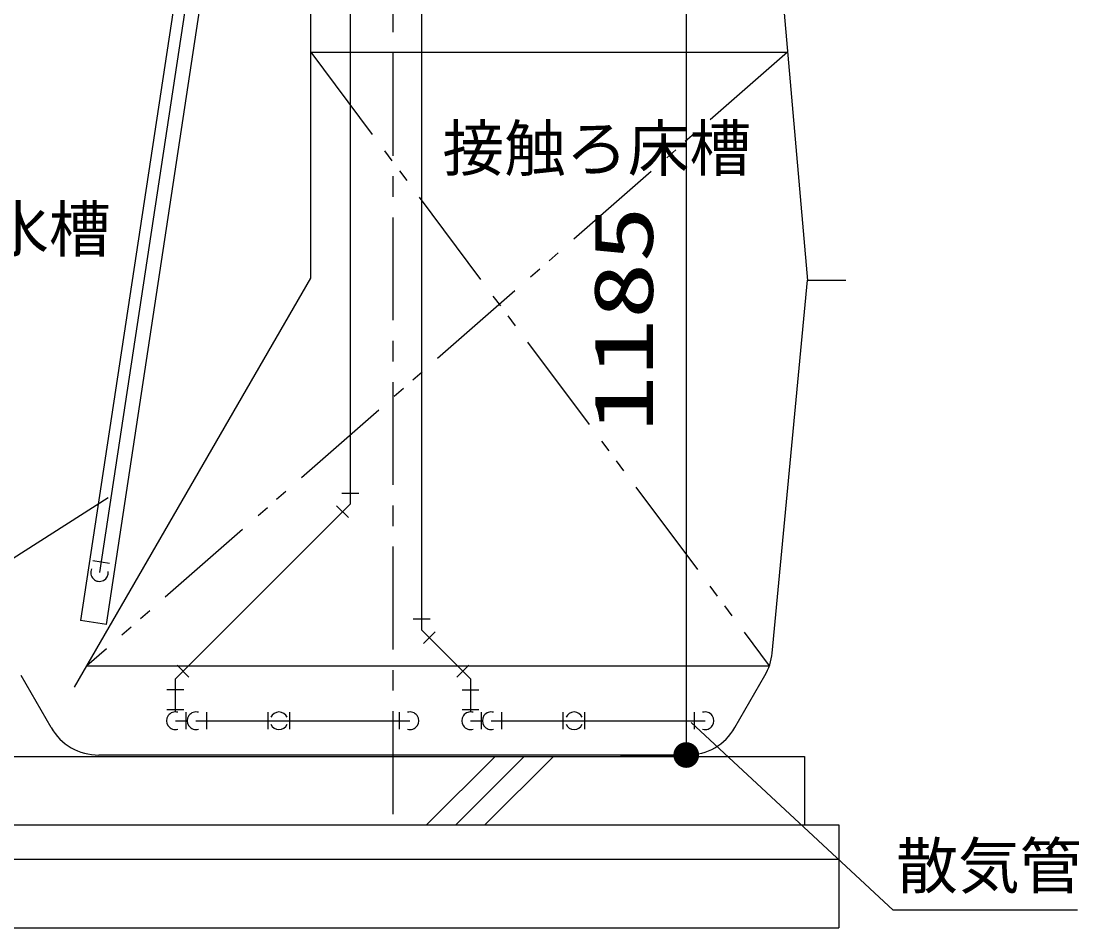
# Model space of a CAD drawing. Units: millimetres, scale not verified. Extents: x -9484 to 7834, y -6381 to 5697.
# Drawn here: x 174 to 1716, y -3684 to -2362 of the extents above; entities that cross this region are included whole.
import ezdxf
from ezdxf.enums import TextEntityAlignment as Align

# ---------------------------------------------------------------- set-up
doc = ezdxf.new("R2010")
doc.units = ezdxf.units.MM
doc.header["$LTSCALE"] = 30
doc.linetypes.add('CHAIN1', pattern=[8, 5, -1, 1, -1])
doc.linetypes.add('DOUBLE_CHAIN1', pattern=[8.8, 5, -1, 0.6, -0.6, 0.6, -1])
for name, color, linetype, lineweight in [('0-1_KIKI', 3, 'Continuous', 25), ('0-3_A-PIPE', 2, 'Continuous', 25), ('0-5_MOJI', 7, 'Continuous', 25)]:
    doc.layers.add(name, color=color, linetype=linetype, lineweight=lineweight)
doc.styles.add('MS Gothic', font='')
doc.styles.add('ＭＳ ゴシック', font='')
doc.styles.get('MS Gothic').set_extended_font_data('MS Gothic')
doc.styles.get('ＭＳ ゴシック').set_extended_font_data('MS Gothic')

msp = doc.modelspace()

# ---------------------------------------------------------------- linework, layer by layer
at = {"layer": '0-1_KIKI', "linetype": 'CHAIN1'}
msp.add_line((715.81, -3518.37), (715.81, -1542.32), dxfattribs=at)
at = {"layer": '0-1_KIKI'}
for p, q in [((653.51, -1979.94), (653.51, -3066.24)), ((757.51, -1979.94), (757.51, -3249.94)), ((595.81, -2736.94), (595.81, -1990.94)), ((441.71, -2041.49), (260.43, -3236.27)), ((459.54, -2035.17), (287.92, -3166.28)), ((298, -3241.98), (474.02, -2081.86)), ((1284.76, -2339.52), (1319.82, -2740.24)), ((595.81, -2407.24), (1290.69, -2407.24)), ((251.58, -3333.16), (595.81, -2736.94)), ((1268.28, -3283.49), (1319.79, -2739.89)), ((1375.81, -2740.24), (1319.82, -2740.24)), ((641.24, -3050.44), (665.77, -3050.44)), ((398.51, -3321.24), (653.51, -3066.24)), ((651.01, -3086.08), (633.66, -3068.73)), ((278.15, -3148.83), (302.41, -3152.5)), ((298, -3241.98), (260.43, -3236.27)), ((769.77, -3234.14), (745.24, -3234.14)), ((828.81, -3321.24), (757.51, -3249.94)), ((760, -3269.78), (777.35, -3252.43)), ((269.43, -3302.24), (1264.33, -3302.24)), ((401, -3301.4), (418.35, -3318.74)), ((826.31, -3301.4), (808.96, -3318.74)), ((217.47, -3392.24), (173.75, -3316.51)), ((398.51, -3369.44), (398.51, -3321.24)), ((828.81, -3321.24), (828.81, -3369.44)), ((1214.14, -3392.24), (1257.86, -3316.51)), ((410.77, -3337.03), (386.24, -3337.03)), ((816.54, -3337.03), (841.07, -3337.03)), ((386.24, -3366.03), (410.77, -3366.03)), ((414.3, -3394.5), (414.3, -3369.97)), ((444.3, -3394.5), (444.3, -3369.97)), ((533.71, -3394.5), (533.71, -3369.97)), ((565.3, -3394.5), (565.3, -3369.97)), ((724.71, -3369.97), (724.71, -3394.5)), ((816.54, -3366.03), (841.07, -3366.03)), ((844.6, -3394.5), (844.6, -3369.97)), ((874.6, -3394.5), (874.6, -3369.97)), ((964.01, -3394.5), (964.01, -3369.97)), ((995.6, -3394.5), (995.6, -3369.97)), ((1155.01, -3369.97), (1155.01, -3394.5)), ((398.51, -3382.24), (415.7, -3382.24)), ((428.51, -3382.24), (740.51, -3382.24)), ((828.81, -3382.24), (846, -3382.24)), ((858.81, -3382.24), (1170.81, -3382.24))]:
    msp.add_line(p, q, dxfattribs=at)
at = {"layer": '0-1_KIKI', "linetype": 'DOUBLE_CHAIN1'}
for p, q in [((1290.69, -2407.24), (269.43, -3302.24)), ((595.81, -2407.24), (1264.33, -3302.24))]:
    msp.add_line(p, q, dxfattribs=at)
at = {"layer": '0-1_KIKI', "color": 4}
for p, q in [((137.49, -3160.93), (300.36, -3056.81)), ((1444.82, -3658.65), (1150.38, -3384.6)), ((1713.31, -3658.65), (1444.82, -3658.65))]:
    msp.add_line(p, q, dxfattribs=at)
at = {"layer": '0-1_KIKI'}
msp.add_lwpolyline([(1144.86, -3432.24), (1115.81, -3432.24), (315.81, -3432.24), (286.75, -3432.24)], dxfattribs=at)
for centre, radius, start, end in [((287.92, -3166.28), 12.8, 154.81214, 8.00846), ((1188.58, -3276.51), 80, 330, 355), ((398.51, -3382.24), 12.8, 73.40184, 286.59816), ((428.51, -3382.24), 12.8, 73.40184, 286.59816), ((549.51, -3382.24), 12.8, 22.9932, 157.0068), ((740.51, -3382.24), 12.8, 253.40184, 106.59816), ((828.81, -3382.24), 12.8, 73.40184, 286.59816), ((858.81, -3382.24), 12.8, 73.40184, 286.59816), ((979.81, -3382.24), 12.8, 22.9932, 157.0068), ((1170.81, -3382.24), 12.8, 253.40184, 106.59816), ((549.51, -3382.24), 12.8, 202.9932, 337.0068), ((979.81, -3382.24), 12.8, 202.9932, 337.0068), ((286.75, -3352.24), 80, 210, 270), ((1144.86, -3352.24), 80, 270, 330)]:
    msp.add_arc(centre, radius, start, end, dxfattribs=at)
at = {"layer": '0-3_A-PIPE'}
for p, q in [((115.81, -3434.24), (1315.81, -3434.24)), ((764.75, -3534.24), (864.75, -3434.24)), ((807.17, -3534.24), (907.17, -3434.24)), ((849.6, -3534.24), (949.6, -3434.24)), ((1315.81, -3434.24), (1315.81, -3534.24)), ((65.81, -3534.24), (1365.81, -3534.24)), ((1365.81, -3534.24), (1365.81, -3584.24)), ((1365.81, -3534.24), (1365.81, -3684.24)), ((65.81, -3584.24), (1365.81, -3584.24))]:
    msp.add_line(p, q, dxfattribs=at)
msp.add_lwpolyline([(65.81, -3534.24), (65.81, -3684.24), (1365.81, -3684.24)], dxfattribs=at)
at = {"layer": '0-5_MOJI', "color": 4}
for p in [(1143.2, -2247.23), (1047.48, -3432.24)]:
    msp.add_line(p, (1143.2, -3432.24), dxfattribs=at)
at = {"layer": '0-5_MOJI'}
for points in [[(1127.61, -3421.82), (1143.2, -3432.24), (1125.88, -3425.06)], [(1129.94, -3418.98), (1143.2, -3432.24), (1127.61, -3421.82)], [(1132.79, -3416.65), (1143.2, -3432.24), (1129.94, -3418.98)], [(1136.03, -3414.92), (1143.2, -3432.24), (1132.79, -3416.65)], [(1139.55, -3413.85), (1143.2, -3432.24), (1136.03, -3414.92)], [(1143.2, -3413.49), (1143.2, -3432.24), (1139.55, -3413.85)], [(1146.86, -3413.85), (1143.2, -3432.24), (1143.2, -3413.49)], [(1150.38, -3414.92), (1143.2, -3432.24), (1146.86, -3413.85)], [(1153.62, -3416.65), (1143.2, -3432.24), (1150.38, -3414.92)], [(1156.46, -3418.98), (1143.2, -3432.24), (1153.62, -3416.65)], [(1158.79, -3421.82), (1143.2, -3432.24), (1156.46, -3418.98)], [(1160.53, -3425.06), (1143.2, -3432.24), (1158.79, -3421.82)], [(1124.81, -3428.58), (1143.2, -3432.24), (1124.45, -3432.24)], [(1124.45, -3432.24), (1143.2, -3432.24), (1124.81, -3435.9)], [(1125.88, -3425.06), (1143.2, -3432.24), (1124.81, -3428.58)], [(1124.81, -3435.9), (1143.2, -3432.24), (1125.88, -3439.41)], [(1125.88, -3439.41), (1143.2, -3432.24), (1127.61, -3442.66)], [(1127.61, -3442.66), (1143.2, -3432.24), (1129.94, -3445.5)], [(1129.94, -3445.5), (1143.2, -3432.24), (1132.79, -3447.83)], [(1132.79, -3447.83), (1143.2, -3432.24), (1136.03, -3449.56)], [(1136.03, -3449.56), (1143.2, -3432.24), (1139.55, -3450.63)], [(1139.55, -3450.63), (1143.2, -3432.24), (1143.2, -3450.99)], [(1161.59, -3428.58), (1143.2, -3432.24), (1160.53, -3425.06)], [(1161.95, -3432.24), (1143.2, -3432.24), (1161.59, -3428.58)], [(1143.2, -3450.99), (1143.2, -3432.24), (1146.86, -3450.63)], [(1146.86, -3450.63), (1143.2, -3432.24), (1150.38, -3449.56)], [(1150.38, -3449.56), (1143.2, -3432.24), (1153.62, -3447.83)], [(1153.62, -3447.83), (1143.2, -3432.24), (1156.46, -3445.5)], [(1156.46, -3445.5), (1143.2, -3432.24), (1158.79, -3442.66)], [(1158.79, -3442.66), (1143.2, -3432.24), (1160.53, -3439.41)], [(1160.53, -3439.41), (1143.2, -3432.24), (1161.59, -3435.9)], [(1161.59, -3435.9), (1143.2, -3432.24), (1161.95, -3432.24)]]:
    msp.add_solid(points, dxfattribs=at)

# ---------------------------------------------------------------- texts
at = {"layer": '0-1_KIKI', "color": 4, "style": 'MS Gothic'}
for s, p in [('接触ろ床槽', (787.95, -2600.33)), ('処理水槽', (-55.85, -2718.15)), ('散気管', (1449.39, -3646.51))]:
    msp.add_text(s, height=65.98, dxfattribs=at).set_placement(p, align=Align.BOTTOM_LEFT)
at = {"layer": '0-5_MOJI', "color": 3, "style": 'ＭＳ ゴシック', "width": 1.4}
msp.add_text('1185', height=86.59, rotation=90, dxfattribs=at).set_placement((1120.7, -2961.45), align=Align.BOTTOM_LEFT)

doc.saveas('drawing.dxf')
